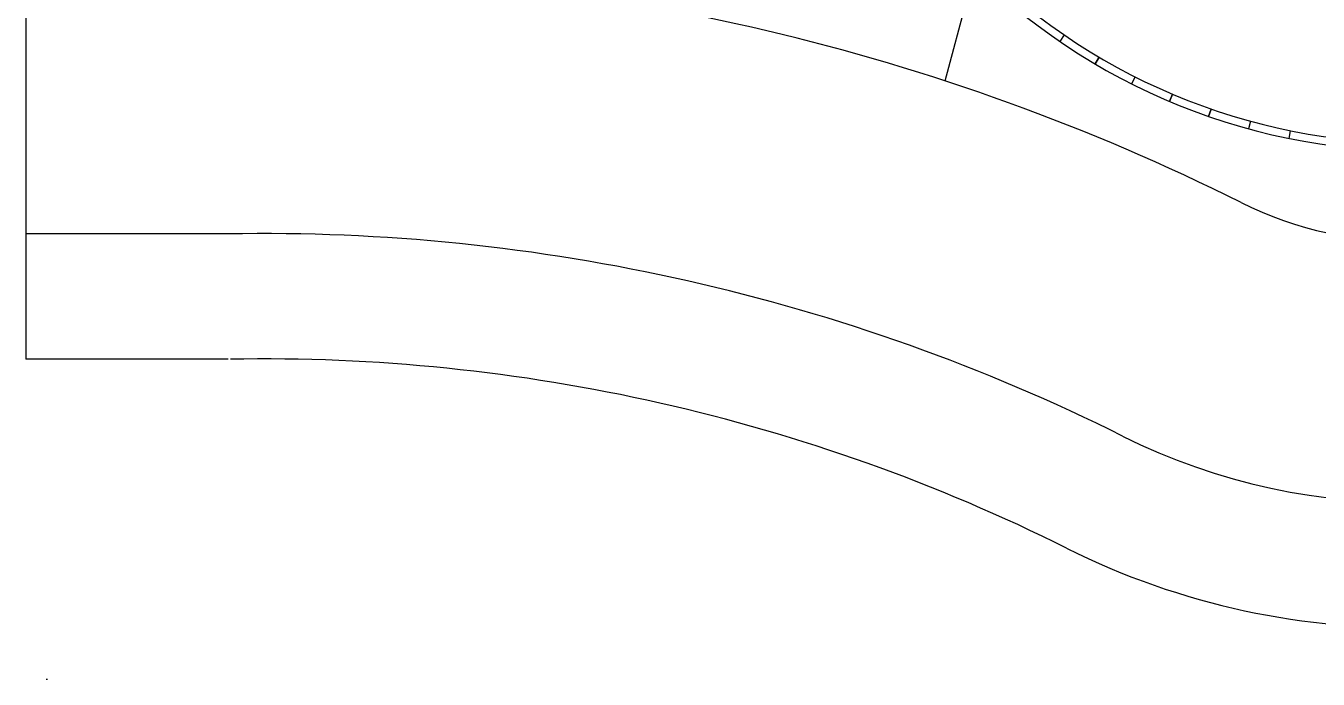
# Model space of a CAD drawing. Header units: inches. Extents: x -206 to 2352, y 0 to 3821.
# Drawn here: x -16 to 975, y 0 to 500 of the extents above; entities that cross this region are included whole.
import ezdxf

# ---------------------------------------------------------------- set-up
doc = ezdxf.new("R2010")
doc.units = ezdxf.units.IN
doc.header["$LTSCALE"] = 10
doc.header["$MEASUREMENT"] = 0
for name, color, linetype in [('A-GLAZ', 1, 'CONTINUOUS'), ('A-ROOF', 2, 'CONTINUOUS'), ('A-WALL', 5, 'CONTINUOUS')]:
    doc.layers.add(name, color=color, linetype=linetype)

msp = doc.modelspace()

# ---------------------------------------------------------------- linework, layer by layer
at = {"layer": 'A-GLAZ'}
for p, q in [((780.34, 493.49), (776.95, 488.54)), ((803.95, 471.35), (807, 476.52)), ((807, 476.52), (803.95, 471.35)), ((832.03, 456.01), (834.73, 461.37)), ((861.07, 442.57), (863.41, 448.1)), ((863.41, 448.1), (861.07, 442.57)), ((890.94, 431.1), (892.91, 436.77)), ((892.91, 436.77), (890.94, 431.1)), ((923.09, 427.43), (921.51, 421.64)), ((952.65, 414.24), (953.84, 420.12))]:
    msp.add_line(p, q, dxfattribs=at)
for radius, start, end in [(480, 222.67106, 318.18756), (474, 223.86201, 316.99661)]:
    msp.add_arc((1048.02, 884.67), radius, start, end, dxfattribs=at)
at = {"layer": 'A-ROOF'}
for p, q in [((689.19, 458.29), (714.74, 554.49)), ((-15.51, 534.33), (-15.51, 245.09)), ((139.48, 341.09), (-15.51, 341.09)), ((139.48, 245.09), (-15.51, 245.09))]:
    msp.add_line(p, q, dxfattribs=at)
for centre, radius, start, end in [((168.11, -1132.98), 1674.38, 63.4762, 89.99493), ((1042.51, 619.02), 283.69, 243.48075, 300), ((166.79, -1132.92), 1474.26, 63.48075, 91.06161), ((166.79, -1132.92), 1378.26, 63.48075, 91.06161), ((1041.04, 619.08), 483.75, 243.48075, 300.32429), ((1041.04, 619.08), 579.75, 243.48075, 300.32429)]:
    msp.add_arc(centre, radius, start, end, dxfattribs=at)
at = {"layer": 'A-WALL'}
msp.add_line((0, 0), (1, 0), dxfattribs=at)
msp.add_line((0, 0), (1, 0), dxfattribs=at)

doc.saveas('drawing.dxf')
